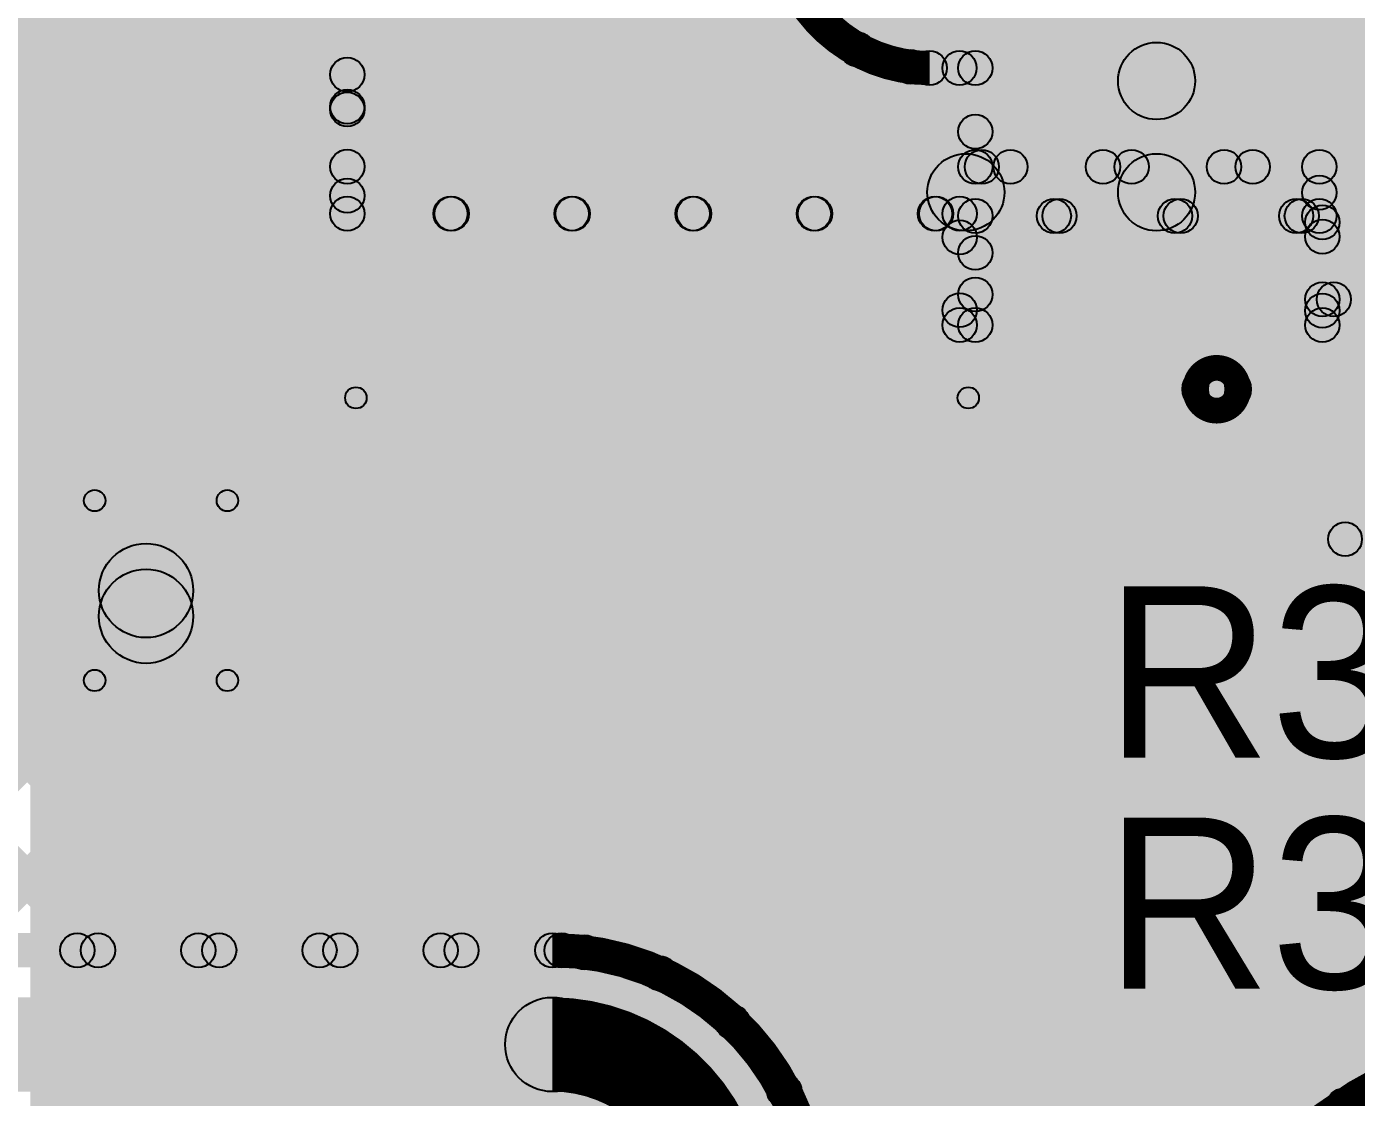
# Model space of a CAD drawing. Header units: millimetres. Extents: x -0.24 to 2.5, y 0 to 2.55.
# Drawn here: x 0.5011 to 0.8116, y 1.4996 to 1.7497 of the extents above; entities that cross this region are included whole.
import ezdxf

# ---------------------------------------------------------------- set-up
doc = ezdxf.new("R2010")
doc.units = ezdxf.units.MM
doc.header["$MEASUREMENT"] = 0
for name, color, linetype in [('BottomLayer', 5, 'Continuous'), ('BottomSolder', 6, 'Continuous'), ('TopLayer', 1, 'Continuous'), ('TopOverlay', 2, 'Continuous'), ('TopPaste', 8, 'Continuous'), ('TopSolder', 216, 'Continuous'), ('ViaHoleLayer', 16, 'Continuous')]:
    doc.layers.add(name, color=color, linetype=linetype)

# ---------------------------------------------------------------- blocks, each defined once
blk = doc.blocks.new('C__0603_13')
at = {"layer": 'TopLayer'}
for points in [[(-0.015, 0.0175), (-0.015, -0.0175), (-0.045, -0.0175), (-0.045, 0.0175)], [(0.045, 0.0175), (0.045, -0.0175), (0.015, -0.0175), (0.015, 0.0175)]]:
    blk.add_hatch(color=1, dxfattribs=at).paths.add_polyline_path(points)
at = {"layer": 'TopOverlay'}
h = blk.add_hatch(color=2, dxfattribs=at)
edge = h.paths.add_edge_path()
edge.add_arc((-0.049, 0.021), 0.0025, 0, 360)
h = blk.add_hatch(color=2, dxfattribs=at)
edge = h.paths.add_edge_path()
edge.add_arc((-0.049, 0.021), 0.0025, 0, 360)
for points in [[(-0.018, 0.0235), (-0.018, 0.0185), (-0.049, 0.0185), (-0.049, 0.0235)], [(0.049, 0.0235), (0.049, 0.0185), (0.018, 0.0185), (0.018, 0.0235)], [(-0.0515, 0.021), (-0.0465, 0.021), (-0.0465, -0.021), (-0.0515, -0.021)], [(0.0465, 0.021), (0.0515, 0.021), (0.0515, -0.021), (0.0465, -0.021)], [(-0.018, -0.0185), (-0.018, -0.0235), (-0.049, -0.0235), (-0.049, -0.0185)], [(0.049, -0.0185), (0.049, -0.0235), (0.018, -0.0235), (0.018, -0.0185)]]:
    blk.add_hatch(color=2, dxfattribs=at).paths.add_polyline_path(points)
h = blk.add_hatch(color=2, dxfattribs=at)
edge = h.paths.add_edge_path()
edge.add_arc((-0.018, 0.021), 0.0025, 0, 360)
h = blk.add_hatch(color=2, dxfattribs=at)
edge = h.paths.add_edge_path()
edge.add_arc((0.018, 0.021), 0.0025, 0, 360)
h = blk.add_hatch(color=2, dxfattribs=at)
edge = h.paths.add_edge_path()
edge.add_arc((0.049, 0.021), 0.0025, 0, 360)
h = blk.add_hatch(color=2, dxfattribs=at)
edge = h.paths.add_edge_path()
edge.add_arc((0.049, 0.021), 0.0025, 0, 360)
h = blk.add_hatch(color=2, dxfattribs=at)
edge = h.paths.add_edge_path()
edge.add_arc((-0.049, -0.021), 0.0025, 0, 360)
h = blk.add_hatch(color=2, dxfattribs=at)
edge = h.paths.add_edge_path()
edge.add_arc((-0.049, -0.021), 0.0025, 0, 360)
h = blk.add_hatch(color=2, dxfattribs=at)
edge = h.paths.add_edge_path()
edge.add_arc((-0.018, -0.021), 0.0025, 0, 360)
h = blk.add_hatch(color=2, dxfattribs=at)
edge = h.paths.add_edge_path()
edge.add_arc((0.018, -0.021), 0.0025, 0, 360)
h = blk.add_hatch(color=2, dxfattribs=at)
edge = h.paths.add_edge_path()
edge.add_arc((0.049, -0.021), 0.0025, 0, 360)
h = blk.add_hatch(color=2, dxfattribs=at)
edge = h.paths.add_edge_path()
edge.add_arc((0.049, -0.021), 0.0025, 0, 360)
at = {"layer": 'TopPaste'}
for points in [[(-0.015, 0.0175), (-0.015, -0.0175), (-0.045, -0.0175), (-0.045, 0.0175)], [(0.045, 0.0175), (0.045, -0.0175), (0.015, -0.0175), (0.015, 0.0175)]]:
    blk.add_hatch(color=8, dxfattribs=at).paths.add_polyline_path(points)
at = {"layer": 'TopSolder'}
for points in [[(-0.01264, 0.01986), (-0.01264, -0.01986), (-0.04736, -0.01986), (-0.04736, 0.01986)], [(0.04736, 0.01986), (0.04736, -0.01986), (0.01264, -0.01986), (0.01264, 0.01986)]]:
    blk.add_hatch(color=216, dxfattribs=at).paths.add_polyline_path(points)
at = {"layer": 'TopOverlay'}
for centre in [(-0.049, 0.021), (-0.049, 0.021), (-0.018, 0.021), (0.018, 0.021), (0.049, 0.021), (0.049, 0.021), (-0.049, -0.021), (-0.049, -0.021), (-0.018, -0.021), (0.018, -0.021), (0.049, -0.021), (0.049, -0.021)]:
    blk.add_circle(centre, 0.0025, dxfattribs=at)
blk = doc.blocks.new('8_TSSOP_38')
at = {"layer": 'TopLayer'}
for points in [[(-0.1437, 0.04724), (-0.08465, 0.04724), (-0.08465, 0.02953), (-0.1437, 0.02953)], [(0.08465, 0.04724), (0.1437, 0.04724), (0.1437, 0.02953), (0.08465, 0.02953)], [(-0.1437, 0.02165), (-0.08465, 0.02165), (-0.08465, 0.00394), (-0.1437, 0.00394)], [(0.08465, 0.02165), (0.1437, 0.02165), (0.1437, 0.00394), (0.08465, 0.00394)], [(-0.1437, -0.00394), (-0.08465, -0.00394), (-0.08465, -0.02165), (-0.1437, -0.02165)], [(0.08465, -0.00394), (0.1437, -0.00394), (0.1437, -0.02165), (0.08465, -0.02165)], [(-0.1437, -0.02953), (-0.08465, -0.02953), (-0.08465, -0.04724), (-0.1437, -0.04724)], [(0.08465, -0.02953), (0.1437, -0.02953), (0.1437, -0.04724), (0.08465, -0.04724)]]:
    blk.add_hatch(color=1, dxfattribs=at).paths.add_polyline_path(points)
at = {"layer": 'TopOverlay'}
h = blk.add_hatch(color=2, dxfattribs=at)
edge = h.paths.add_edge_path()
edge.add_arc((-0.133, 0.059), 0.005, 0, 360)
h = blk.add_hatch(color=2, dxfattribs=at)
edge = h.paths.add_edge_path()
edge.add_arc((-0.127, 0.059), 0.005, 0, 360)
h = blk.add_hatch(color=2, dxfattribs=at)
edge = h.paths.add_edge_path()
edge.add_arc((-0.072, 0.061), 0.0025, 0, 360)
for points in [[(0.071, 0.0635), (0.071, 0.0585), (-0.072, 0.0585), (-0.072, 0.0635)], [(0.071, -0.0585), (0.071, -0.0635), (-0.072, -0.0635), (-0.072, -0.0585)]]:
    blk.add_hatch(color=2, dxfattribs=at).paths.add_polyline_path(points)
h = blk.add_hatch(color=2, dxfattribs=at)
edge = h.paths.add_edge_path()
edge.add_arc((0.071, 0.061), 0.0025, 0, 360)
h = blk.add_hatch(color=2, dxfattribs=at)
edge = h.paths.add_edge_path()
edge.add_arc((-0.072, -0.061), 0.0025, 0, 360)
h = blk.add_hatch(color=2, dxfattribs=at)
edge = h.paths.add_edge_path()
edge.add_arc((0.071, -0.061), 0.0025, 0, 360)
at = {"layer": 'TopPaste'}
for points in [[(-0.1437, 0.04724), (-0.08465, 0.04724), (-0.08465, 0.02953), (-0.1437, 0.02953)], [(0.08465, 0.04724), (0.1437, 0.04724), (0.1437, 0.02953), (0.08465, 0.02953)], [(-0.1437, 0.02165), (-0.08465, 0.02165), (-0.08465, 0.00394), (-0.1437, 0.00394)], [(0.08465, 0.02165), (0.1437, 0.02165), (0.1437, 0.00394), (0.08465, 0.00394)], [(-0.1437, -0.00394), (-0.08465, -0.00394), (-0.08465, -0.02165), (-0.1437, -0.02165)], [(0.08465, -0.00394), (0.1437, -0.00394), (0.1437, -0.02165), (0.08465, -0.02165)], [(-0.1437, -0.02953), (-0.08465, -0.02953), (-0.08465, -0.04724), (-0.1437, -0.04724)], [(0.08465, -0.02953), (0.1437, -0.02953), (0.1437, -0.04724), (0.08465, -0.04724)]]:
    blk.add_hatch(color=8, dxfattribs=at).paths.add_polyline_path(points)
at = {"layer": 'TopSolder'}
for points in [[(-0.1477, 0.05124), (-0.08065, 0.05124), (-0.08065, 0.02553), (-0.1477, 0.02553)], [(0.08065, 0.05124), (0.1477, 0.05124), (0.1477, 0.02553), (0.08065, 0.02553)], [(-0.1477, 0.02565), (-0.08065, 0.02565), (-0.08065, -0.00006), (-0.1477, -0.00006)], [(0.08065, 0.02565), (0.1477, 0.02565), (0.1477, -0.00006), (0.08065, -0.00006)], [(-0.1477, 0.00006), (-0.08065, 0.00006), (-0.08065, -0.02565), (-0.1477, -0.02565)], [(0.08065, 0.00006), (0.1477, 0.00006), (0.1477, -0.02565), (0.08065, -0.02565)], [(-0.1477, -0.02553), (-0.08065, -0.02553), (-0.08065, -0.05124), (-0.1477, -0.05124)], [(0.08065, -0.02553), (0.1477, -0.02553), (0.1477, -0.05124), (0.08065, -0.05124)]]:
    blk.add_hatch(color=216, dxfattribs=at).paths.add_polyline_path(points)
at = {"layer": 'TopOverlay', "const_width": 0.01}
blk.add_lwpolyline([(-0.127, 0.059, 1), (-0.133, 0.059, 1)], format="xyb", close=True, dxfattribs=at)
at = {"layer": 'TopOverlay'}
for centre, radius in [((-0.133, 0.059), 0.005), ((-0.127, 0.059), 0.005), ((-0.072, 0.061), 0.0025), ((0.071, 0.061), 0.0025), ((-0.072, -0.061), 0.0025), ((0.071, -0.061), 0.0025)]:
    blk.add_circle(centre, radius, dxfattribs=at)
blk = doc.blocks.new('RES_0805_45')
at = {"layer": 'TopLayer'}
for points in [[(-0.06, 0.025), (-0.02, 0.025), (-0.02, -0.025), (-0.06, -0.025)], [(0.02, 0.025), (0.06, 0.025), (0.06, -0.025), (0.02, -0.025)]]:
    blk.add_hatch(color=1, dxfattribs=at).paths.add_polyline_path(points)
at = {"layer": 'TopOverlay'}
h = blk.add_hatch(color=2, dxfattribs=at)
edge = h.paths.add_edge_path()
edge.add_arc((-0.065, 0.03), 0.003937, 0, 360)
h = blk.add_hatch(color=2, dxfattribs=at)
edge = h.paths.add_edge_path()
edge.add_arc((-0.065, 0.03), 0.003937, 0, 360)
for points in [[(0.065, 0.033937), (0.065, 0.026063), (-0.065, 0.026063), (-0.065, 0.033937)], [(-0.061063, -0.03), (-0.068937, -0.03), (-0.068937, 0.03), (-0.061063, 0.03)], [(0.068937, -0.03), (0.061063, -0.03), (0.061063, 0.03), (0.068937, 0.03)], [(0.065, -0.026063), (0.065, -0.033937), (-0.065, -0.033937), (-0.065, -0.026063)]]:
    blk.add_hatch(color=2, dxfattribs=at).paths.add_polyline_path(points)
h = blk.add_hatch(color=2, dxfattribs=at)
edge = h.paths.add_edge_path()
edge.add_arc((0.065, 0.03), 0.003937, 0, 360)
h = blk.add_hatch(color=2, dxfattribs=at)
edge = h.paths.add_edge_path()
edge.add_arc((0.065, 0.03), 0.003937, 0, 360)
h = blk.add_hatch(color=2, dxfattribs=at)
edge = h.paths.add_edge_path()
edge.add_arc((-0.065, -0.03), 0.003937, 0, 360)
h = blk.add_hatch(color=2, dxfattribs=at)
edge = h.paths.add_edge_path()
edge.add_arc((-0.065, -0.03), 0.003937, 0, 360)
h = blk.add_hatch(color=2, dxfattribs=at)
edge = h.paths.add_edge_path()
edge.add_arc((0.065, -0.03), 0.003937, 0, 360)
h = blk.add_hatch(color=2, dxfattribs=at)
edge = h.paths.add_edge_path()
edge.add_arc((0.065, -0.03), 0.003937, 0, 360)
at = {"layer": 'TopPaste'}
for points in [[(-0.06, 0.025), (-0.02, 0.025), (-0.02, -0.025), (-0.06, -0.025)], [(0.02, 0.025), (0.06, 0.025), (0.06, -0.025), (0.02, -0.025)]]:
    blk.add_hatch(color=8, dxfattribs=at).paths.add_polyline_path(points)
at = {"layer": 'TopSolder'}
for points in [[(-0.064, 0.029), (-0.016, 0.029), (-0.016, -0.029), (-0.064, -0.029)], [(0.016, 0.029), (0.064, 0.029), (0.064, -0.029), (0.016, -0.029)]]:
    blk.add_hatch(color=216, dxfattribs=at).paths.add_polyline_path(points)
at = {"layer": 'TopOverlay'}
for centre in [(-0.065, 0.03), (-0.065, 0.03), (0.065, 0.03), (0.065, 0.03), (-0.065, -0.03), (-0.065, -0.03), (0.065, -0.03), (0.065, -0.03)]:
    blk.add_circle(centre, 0.003937, dxfattribs=at)

msp = doc.modelspace()

# ---------------------------------------------------------------- hatches: boundary and pattern name
at = {"layer": 'BottomLayer'}
for points in [[(0.04617, 2.28282), (0.05183, 2.28848), (0.82977, 1.51053), (0.82412, 1.50487)], [(0.04617, 2.25454), (0.05183, 2.26019), (0.81147, 1.50055), (0.80582, 1.49489)], [(-0.16274, 2.23717), (-0.15708, 2.24283), (0.54892, 1.53683), (0.54326, 1.53117)], [(-0.13445, 2.23717), (-0.1288, 2.24283), (0.5772, 1.53683), (0.57155, 1.53117)], [(-0.10617, 2.23717), (-0.10051, 2.24283), (0.60549, 1.53683), (0.59983, 1.53117)], [(-0.07789, 2.23717), (-0.07223, 2.24283), (0.63424, 1.53636), (0.62858, 1.5307)], [(-0.0496, 2.23717), (-0.04394, 2.24283), (0.76269, 1.43619), (0.75703, 1.43054)], [(-0.02132, 2.23717), (-0.01566, 2.24283), (0.77109, 1.45608), (0.76544, 1.45042)], [(0.00697, 2.23717), (0.01262, 2.24283), (0.78218, 1.47328), (0.77652, 1.46762)], [(0.03525, 2.23717), (0.04091, 2.24283), (0.79566, 1.48808), (0.79, 1.48243)], [(-0.17283, 2.21898), (-0.16717, 2.22463), (0.52063, 1.53683), (0.51498, 1.53117)], [(0.60063, 1.53117), (0.59497, 1.53683), (1.12997, 2.07183), (1.13563, 2.06617)], [(0.62888, 1.53113), (0.62322, 1.53679), (1.15422, 2.06779), (1.15988, 2.06213)], [(0.31779, 1.53117), (0.31213, 1.53683), (0.83879, 2.06349), (0.84445, 2.05783)], [(0.6518, 1.52577), (0.64615, 1.53143), (1.16912, 2.05441), (1.17478, 2.04875)], [(0.40617, 2.03596), (0.41183, 2.04161), (0.93261, 1.52083), (0.92696, 1.51517)], [(0.66873, 1.51442), (0.66307, 1.52008), (1.17517, 2.03217), (1.18083, 2.02652)], [(0.34607, 1.53117), (0.34041, 1.53683), (0.83117, 2.02759), (0.83683, 2.02193)], [(0.3471, 2.01017), (0.35276, 2.01583), (0.85098, 1.51761), (0.84533, 1.51195)], [(0.37539, 2.01017), (0.38105, 2.01583), (0.87608, 1.5208), (0.87042, 1.51514)], [(0.40367, 2.01017), (0.40933, 2.01583), (0.90433, 1.52083), (0.89867, 1.51517)], [(0.6809, 1.4983), (0.67524, 1.50396), (1.17517, 2.00389), (1.18083, 1.99823)], [(0.37436, 1.53117), (0.3687, 1.53683), (0.83117, 1.9993), (0.83683, 1.99364)], [(0.45921, 1.53117), (0.45355, 1.53683), (0.91617, 1.99945), (0.92183, 1.99379)], [(0.40264, 1.53117), (0.39698, 1.53683), (0.85298, 1.99283), (0.85864, 1.98717)], [(0.43092, 1.53117), (0.42527, 1.53683), (0.88127, 1.99283), (0.88692, 1.98717)], [(0.53992, 1.98706), (0.54558, 1.99272), (1.01747, 1.52083), (1.01181, 1.51517)], [(0.5682, 1.98706), (0.57386, 1.99272), (1.04575, 1.52083), (1.04009, 1.51517)], [(0.48749, 1.53117), (0.48184, 1.53683), (0.92277, 1.97777), (0.92843, 1.97211)], [(0.68747, 1.47659), (0.68182, 1.48225), (1.17517, 1.97561), (1.18083, 1.96995)], [(0.53416, 1.96454), (0.53982, 1.97019), (0.98918, 1.52083), (0.98353, 1.51517)], [(0.51578, 1.53117), (0.51012, 1.53683), (0.93764, 1.96435), (0.9433, 1.95869)], [(0.261, 1.578), (1.173, 1.578), (1.173, 1.961), (0.261, 1.961)], [(0.2895, 1.53117), (0.28385, 1.53683), (0.70785, 1.96083), (0.7135, 1.95517)], [(0.51604, 1.95438), (0.52169, 1.96003), (0.9609, 1.52083), (0.95524, 1.51517)], [(0.54406, 1.53117), (0.5384, 1.53683), (0.9614, 1.95983), (0.96706, 1.95417)], [(0.57235, 1.53117), (0.56669, 1.53683), (0.99119, 1.96133), (0.99685, 1.95567)], [(0.68783, 1.44866), (0.68217, 1.45432), (1.17517, 1.94732), (1.18083, 1.94166)], [(0.68783, 1.42038), (0.68217, 1.42604), (1.17517, 1.91904), (1.18083, 1.91338)], [(0.68783, 1.3921), (0.68217, 1.39775), (1.17517, 1.89075), (1.18083, 1.8851)], [(0.21303, 1.53), (0.21303, 1.538), (0.62386, 1.538), (0.62386, 1.53)], [(0.207, 1.501), (0.207, 1.523), (0.62386, 1.523), (0.62386, 1.501)]]:
    msp.add_hatch(color=5, dxfattribs=at).paths.add_polyline_path(points)
h = msp.add_hatch(color=5, dxfattribs=at)
edge = h.paths.add_edge_path()
edge.add_arc((0.72044, 1.711), 0.01181, 0, 360)
h = msp.add_hatch(color=5, dxfattribs=at)
edge = h.paths.add_edge_path()
edge.add_arc((0.51295, 1.534), 0.004, 0, 360)
h = msp.add_hatch(color=5, dxfattribs=at)
edge = h.paths.add_edge_path()
edge.add_arc((0.51781, 1.534), 0.004, 0, 360)
h = msp.add_hatch(color=5, dxfattribs=at)
edge = h.paths.add_edge_path()
edge.add_arc((0.54123, 1.534), 0.004, 0, 360)
h = msp.add_hatch(color=5, dxfattribs=at)
edge = h.paths.add_edge_path()
edge.add_arc((0.54609, 1.534), 0.004, 0, 360)
h = msp.add_hatch(color=5, dxfattribs=at)
edge = h.paths.add_edge_path()
edge.add_arc((0.56952, 1.534), 0.004, 0, 360)
h = msp.add_hatch(color=5, dxfattribs=at)
edge = h.paths.add_edge_path()
edge.add_arc((0.57437, 1.534), 0.004, 0, 360)
h = msp.add_hatch(color=5, dxfattribs=at)
edge = h.paths.add_edge_path()
edge.add_arc((0.5978, 1.534), 0.004, 0, 360)
h = msp.add_hatch(color=5, dxfattribs=at)
edge = h.paths.add_edge_path()
edge.add_arc((0.60266, 1.534), 0.004, 0, 360)
h = msp.add_hatch(color=5, dxfattribs=at)
edge = h.paths.add_edge_path()
edge.add_arc((0.62386, 1.534), 0.004, 0, 360)
h = msp.add_hatch(color=5, dxfattribs=at)
edge = h.paths.add_edge_path()
edge.add_arc((0.62386, 1.534), 0.004, 0, 360)
h = msp.add_hatch(color=5, dxfattribs=at)
edge = h.paths.add_edge_path()
edge.add_arc((0.62605, 1.53396), 0.004, 0, 360)
h = msp.add_hatch(color=5, dxfattribs=at)
edge = h.paths.add_edge_path()
edge.add_arc((0.63141, 1.53353), 0.004, 0, 360)
h = msp.add_hatch(color=5, dxfattribs=at)
edge = h.paths.add_edge_path()
edge.add_arc((0.64897, 1.5286), 0.004, 0, 360)
h = msp.add_hatch(color=5, dxfattribs=at)
edge = h.paths.add_edge_path()
edge.add_arc((0.62386, 1.512), 0.011, 0, 360)
h = msp.add_hatch(color=5, dxfattribs=at)
edge = h.paths.add_edge_path()
edge.add_arc((0.62386, 1.512), 0.011, 0, 360)
h = msp.add_hatch(color=5, dxfattribs=at)
edge = h.paths.add_edge_path()
edge.add_arc((0.6659, 1.51725), 0.004, 0, 360)
h = msp.add_hatch(color=5, dxfattribs=at)
edge = h.paths.add_edge_path()
edge.add_arc((0.67807, 1.50113), 0.004, 0, 360)
h = msp.add_hatch(color=5, dxfattribs=at)
edge = h.paths.add_edge_path()
edge.add_arc((0.80864, 1.49772), 0.004, 0, 360)
at = {"layer": 'BottomSolder'}
h = msp.add_hatch(color=6, dxfattribs=at)
edge = h.paths.add_edge_path()
edge.add_arc((0.72044, 1.711), 0.01581, 0, 360)
at = {"layer": 'TopLayer'}
for points in [[(0.42763, 1.90136), (0.43329, 1.90702), (0.63148, 1.70883), (0.62582, 1.70317)], [(0.45592, 1.90136), (0.46157, 1.90702), (0.65976, 1.70883), (0.6541, 1.70317)], [(0.4842, 1.90136), (0.48986, 1.90702), (0.68805, 1.70883), (0.68239, 1.70317)], [(0.51069, 1.90316), (0.51634, 1.90882), (0.71633, 1.70883), (0.71067, 1.70317)], [(0.57883, 1.73564), (0.57317, 1.7413), (0.68889, 1.85702), (0.69454, 1.85136)], [(0.57883, 1.70736), (0.57317, 1.71302), (0.67683, 1.81667), (0.68248, 1.81101)], [(0.60292, 1.70317), (0.59727, 1.70883), (0.67417, 1.78573), (0.67983, 1.78008)], [(0.63121, 1.70317), (0.62555, 1.70883), (0.67822, 1.76149), (0.68387, 1.75584)], [(0.58, 1.731), (0.572, 1.731), (0.572, 1.757), (0.58, 1.757)], [(0.477, 1.728), (0.565, 1.728), (0.565, 1.746), (0.477, 1.746)], [(0.65949, 1.70317), (0.65384, 1.70883), (0.69222, 1.74721), (0.69787, 1.74155)], [(0.76497, 1.728), (0.76497, 1.746), (0.839, 1.746), (0.839, 1.728)], [(0.68778, 1.70317), (0.68212, 1.70883), (0.71612, 1.74283), (0.72178, 1.73717)], [(0.70467, 1.73746), (0.71032, 1.74312), (0.72547, 1.72797), (0.71982, 1.72231)], [(0.712, 1.736), (0.712, 1.744), (0.72265, 1.744), (0.72265, 1.736)], [(0.72665, 1.71694), (0.71865, 1.71694), (0.71865, 1.74), (0.72665, 1.74)], [(0.57317, 1.72754), (0.57883, 1.73319), (0.60319, 1.70883), (0.59754, 1.70317)], [(0.58, 1.717), (0.572, 1.717), (0.572, 1.731), (0.58, 1.731)], [(0.58, 1.717), (0.572, 1.717), (0.572, 1.731), (0.58, 1.731)], [(0.72265, 1.71294), (0.72265, 1.72094), (0.803, 1.72094), (0.803, 1.71294)], [(0.481, 1.702), (0.565, 1.702), (0.565, 1.72), (0.481, 1.72)], [(0.71606, 1.70317), (0.7104, 1.70883), (0.72134, 1.71977), (0.727, 1.71411)], [(0.72044, 1.702), (0.72044, 1.72), (0.76497, 1.72), (0.76497, 1.702)], [(0.72802, 1.71411), (0.73368, 1.71977), (0.74514, 1.7083), (0.73949, 1.70264)], [(0.74382, 1.70264), (0.73816, 1.7083), (0.74963, 1.71977), (0.75528, 1.71411)], [(0.75631, 1.71411), (0.76196, 1.71977), (0.77343, 1.7083), (0.76777, 1.70264)], [(0.7721, 1.70264), (0.76645, 1.7083), (0.77791, 1.71977), (0.78357, 1.71411)], [(0.78459, 1.71411), (0.79025, 1.71977), (0.80171, 1.7083), (0.79605, 1.70264)], [(0.58, 1.706), (0.572, 1.706), (0.572, 1.717), (0.58, 1.717)], [(0.807, 1.70547), (0.799, 1.70547), (0.799, 1.71694), (0.807, 1.71694)], [(0.80039, 1.70264), (0.79473, 1.7083), (0.80017, 1.71374), (0.80583, 1.70809)], [(0.576, 1.702), (0.576, 1.71), (0.719, 1.71), (0.719, 1.702)], [(0.71067, 1.70317), (0.71633, 1.70883), (0.72183, 1.70333), (0.71617, 1.69767)], [(0.72265, 1.70147), (0.72265, 1.70947), (0.803, 1.70947), (0.803, 1.70147)], [(0.79605, 1.70264), (0.80171, 1.7083), (0.80653, 1.70348), (0.80087, 1.69783)], [(0.8037, 1.7), (0.8037, 1.708), (0.839, 1.708), (0.839, 1.7)], [(0.723, 1.68), (0.715, 1.68), (0.715, 1.706), (0.723, 1.706)], [(0.72665, 1.68), (0.71865, 1.68), (0.71865, 1.70547), (0.72665, 1.70547)], [(0.8092, 1.68317), (0.80354, 1.68883), (0.82154, 1.70683), (0.8272, 1.70117)], [(0.71617, 1.69767), (0.72183, 1.70333), (0.72547, 1.69968), (0.71982, 1.69403)], [(0.8077, 1.686), (0.7997, 1.686), (0.7997, 1.704), (0.8077, 1.704)], [(0.80087, 1.69783), (0.80653, 1.70348), (0.82118, 1.68883), (0.81553, 1.68317)], [(0.502, 1.406), (0.708, 1.406), (0.708, 1.695), (0.502, 1.695)], [(0.72183, 1.68065), (0.71617, 1.68631), (0.71982, 1.68996), (0.72547, 1.6843)], [(0.8037, 1.682), (0.8037, 1.69), (0.875, 1.69), (0.875, 1.682)], [(0.80653, 1.6805), (0.80087, 1.68616), (0.80354, 1.68883), (0.8092, 1.68317)], [(0.719, 1.676), (0.719, 1.684), (0.72265, 1.684), (0.72265, 1.676)], [(0.8077, 1.68), (0.7997, 1.68), (0.7997, 1.686), (0.8077, 1.686)], [(0.694, 1.099), (0.874, 1.099), (0.874, 1.669), (0.694, 1.669)], [(0.54, 1.612), (0.518, 1.612), (0.518, 1.618), (0.54, 1.618)]]:
    msp.add_hatch(color=1, dxfattribs=at).paths.add_polyline_path(points)
h = msp.add_hatch(color=1, dxfattribs=at)
edge = h.paths.add_edge_path()
edge.add_arc((0.69505, 1.74438), 0.004, 0, 360)
h = msp.add_hatch(color=1, dxfattribs=at)
edge = h.paths.add_edge_path()
edge.add_arc((0.76497, 1.737), 0.009, 0, 360)
h = msp.add_hatch(color=1, dxfattribs=at)
edge = h.paths.add_edge_path()
edge.add_arc((0.576, 1.73847), 0.004, 0, 360)
h = msp.add_hatch(color=1, dxfattribs=at)
edge = h.paths.add_edge_path()
edge.add_arc((0.70749, 1.74029), 0.004, 0, 360)
h = msp.add_hatch(color=1, dxfattribs=at)
edge = h.paths.add_edge_path()
edge.add_arc((0.712, 1.74), 0.004, 0, 360)
h = msp.add_hatch(color=1, dxfattribs=at)
edge = h.paths.add_edge_path()
edge.add_arc((0.712, 1.74), 0.004, 0, 360)
h = msp.add_hatch(color=1, dxfattribs=at)
edge = h.paths.add_edge_path()
edge.add_arc((0.71895, 1.74), 0.004, 0, 360)
h = msp.add_hatch(color=1, dxfattribs=at)
edge = h.paths.add_edge_path()
edge.add_arc((0.72265, 1.74), 0.004, 0, 360)
h = msp.add_hatch(color=1, dxfattribs=at)
edge = h.paths.add_edge_path()
edge.add_arc((0.72265, 1.74), 0.004, 0, 360)
h = msp.add_hatch(color=1, dxfattribs=at)
edge = h.paths.add_edge_path()
edge.add_arc((0.576, 1.731), 0.004, 0, 360)
h = msp.add_hatch(color=1, dxfattribs=at)
edge = h.paths.add_edge_path()
edge.add_arc((0.576, 1.731), 0.004, 0, 360)
h = msp.add_hatch(color=1, dxfattribs=at)
edge = h.paths.add_edge_path()
edge.add_arc((0.576, 1.731), 0.004, 0, 360)
h = msp.add_hatch(color=1, dxfattribs=at)
edge = h.paths.add_edge_path()
edge.add_arc((0.576, 1.73036), 0.004, 0, 360)
h = msp.add_hatch(color=1, dxfattribs=at)
edge = h.paths.add_edge_path()
edge.add_arc((0.72265, 1.72514), 0.004, 0, 360)
h = msp.add_hatch(color=1, dxfattribs=at)
edge = h.paths.add_edge_path()
edge.add_arc((0.576, 1.717), 0.004, 0, 360)
h = msp.add_hatch(color=1, dxfattribs=at)
edge = h.paths.add_edge_path()
edge.add_arc((0.576, 1.717), 0.004, 0, 360)
h = msp.add_hatch(color=1, dxfattribs=at)
edge = h.paths.add_edge_path()
edge.add_arc((0.576, 1.717), 0.004, 0, 360)
h = msp.add_hatch(color=1, dxfattribs=at)
edge = h.paths.add_edge_path()
edge.add_arc((0.72044, 1.711), 0.01181, 0, 360)
h = msp.add_hatch(color=1, dxfattribs=at)
edge = h.paths.add_edge_path()
edge.add_arc((0.72265, 1.71694), 0.004, 0, 360)
h = msp.add_hatch(color=1, dxfattribs=at)
edge = h.paths.add_edge_path()
edge.add_arc((0.72265, 1.71694), 0.004, 0, 360)
h = msp.add_hatch(color=1, dxfattribs=at)
edge = h.paths.add_edge_path()
edge.add_arc((0.72417, 1.71694), 0.004, 0, 360)
h = msp.add_hatch(color=1, dxfattribs=at)
edge = h.paths.add_edge_path()
edge.add_arc((0.73085, 1.71694), 0.004, 0, 360)
h = msp.add_hatch(color=1, dxfattribs=at)
edge = h.paths.add_edge_path()
edge.add_arc((0.75245, 1.71694), 0.004, 0, 360)
h = msp.add_hatch(color=1, dxfattribs=at)
edge = h.paths.add_edge_path()
edge.add_arc((0.75913, 1.71694), 0.004, 0, 360)
h = msp.add_hatch(color=1, dxfattribs=at)
edge = h.paths.add_edge_path()
edge.add_arc((0.78074, 1.71694), 0.004, 0, 360)
h = msp.add_hatch(color=1, dxfattribs=at)
edge = h.paths.add_edge_path()
edge.add_arc((0.78742, 1.71694), 0.004, 0, 360)
h = msp.add_hatch(color=1, dxfattribs=at)
edge = h.paths.add_edge_path()
edge.add_arc((0.803, 1.71694), 0.004, 0, 360)
h = msp.add_hatch(color=1, dxfattribs=at)
edge = h.paths.add_edge_path()
edge.add_arc((0.803, 1.71694), 0.004, 0, 360)
h = msp.add_hatch(color=1, dxfattribs=at)
edge = h.paths.add_edge_path()
edge.add_arc((0.72044, 1.711), 0.009, 0, 360)
h = msp.add_hatch(color=1, dxfattribs=at)
edge = h.paths.add_edge_path()
edge.add_arc((0.76497, 1.711), 0.009, 0, 360)
h = msp.add_hatch(color=1, dxfattribs=at)
edge = h.paths.add_edge_path()
edge.add_arc((0.576, 1.71019), 0.004, 0, 360)
h = msp.add_hatch(color=1, dxfattribs=at)
edge = h.paths.add_edge_path()
edge.add_arc((0.803, 1.71091), 0.004, 0, 360)
h = msp.add_hatch(color=1, dxfattribs=at)
edge = h.paths.add_edge_path()
edge.add_arc((0.576, 1.706), 0.004, 0, 360)
h = msp.add_hatch(color=1, dxfattribs=at)
edge = h.paths.add_edge_path()
edge.add_arc((0.576, 1.706), 0.004, 0, 360)
h = msp.add_hatch(color=1, dxfattribs=at)
edge = h.paths.add_edge_path()
edge.add_arc((0.6001, 1.706), 0.004, 0, 360)
h = msp.add_hatch(color=1, dxfattribs=at)
edge = h.paths.add_edge_path()
edge.add_arc((0.60036, 1.706), 0.004, 0, 360)
h = msp.add_hatch(color=1, dxfattribs=at)
edge = h.paths.add_edge_path()
edge.add_arc((0.62838, 1.706), 0.004, 0, 360)
h = msp.add_hatch(color=1, dxfattribs=at)
edge = h.paths.add_edge_path()
edge.add_arc((0.62865, 1.706), 0.004, 0, 360)
h = msp.add_hatch(color=1, dxfattribs=at)
edge = h.paths.add_edge_path()
edge.add_arc((0.65666, 1.706), 0.004, 0, 360)
h = msp.add_hatch(color=1, dxfattribs=at)
edge = h.paths.add_edge_path()
edge.add_arc((0.65693, 1.706), 0.004, 0, 360)
h = msp.add_hatch(color=1, dxfattribs=at)
edge = h.paths.add_edge_path()
edge.add_arc((0.68495, 1.706), 0.004, 0, 360)
h = msp.add_hatch(color=1, dxfattribs=at)
edge = h.paths.add_edge_path()
edge.add_arc((0.68522, 1.706), 0.004, 0, 360)
h = msp.add_hatch(color=1, dxfattribs=at)
edge = h.paths.add_edge_path()
edge.add_arc((0.71323, 1.706), 0.004, 0, 360)
h = msp.add_hatch(color=1, dxfattribs=at)
edge = h.paths.add_edge_path()
edge.add_arc((0.7135, 1.706), 0.004, 0, 360)
h = msp.add_hatch(color=1, dxfattribs=at)
edge = h.paths.add_edge_path()
edge.add_arc((0.7135, 1.706), 0.004, 0, 360)
h = msp.add_hatch(color=1, dxfattribs=at)
edge = h.paths.add_edge_path()
edge.add_arc((0.719, 1.706), 0.004, 0, 360)
h = msp.add_hatch(color=1, dxfattribs=at)
edge = h.paths.add_edge_path()
edge.add_arc((0.719, 1.706), 0.004, 0, 360)
h = msp.add_hatch(color=1, dxfattribs=at)
edge = h.paths.add_edge_path()
edge.add_arc((0.72265, 1.70547), 0.004, 0, 360)
h = msp.add_hatch(color=1, dxfattribs=at)
edge = h.paths.add_edge_path()
edge.add_arc((0.72265, 1.70547), 0.004, 0, 360)
h = msp.add_hatch(color=1, dxfattribs=at)
edge = h.paths.add_edge_path()
edge.add_arc((0.74099, 1.70547), 0.004, 0, 360)
h = msp.add_hatch(color=1, dxfattribs=at)
edge = h.paths.add_edge_path()
edge.add_arc((0.74231, 1.70547), 0.004, 0, 360)
h = msp.add_hatch(color=1, dxfattribs=at)
edge = h.paths.add_edge_path()
edge.add_arc((0.76927, 1.70547), 0.004, 0, 360)
h = msp.add_hatch(color=1, dxfattribs=at)
edge = h.paths.add_edge_path()
edge.add_arc((0.7706, 1.70547), 0.004, 0, 360)
h = msp.add_hatch(color=1, dxfattribs=at)
edge = h.paths.add_edge_path()
edge.add_arc((0.79756, 1.70547), 0.004, 0, 360)
h = msp.add_hatch(color=1, dxfattribs=at)
edge = h.paths.add_edge_path()
edge.add_arc((0.79888, 1.70547), 0.004, 0, 360)
h = msp.add_hatch(color=1, dxfattribs=at)
edge = h.paths.add_edge_path()
edge.add_arc((0.79888, 1.70547), 0.004, 0, 360)
h = msp.add_hatch(color=1, dxfattribs=at)
edge = h.paths.add_edge_path()
edge.add_arc((0.803, 1.70547), 0.004, 0, 360)
h = msp.add_hatch(color=1, dxfattribs=at)
edge = h.paths.add_edge_path()
edge.add_arc((0.803, 1.70547), 0.004, 0, 360)
h = msp.add_hatch(color=1, dxfattribs=at)
edge = h.paths.add_edge_path()
edge.add_arc((0.8037, 1.704), 0.004, 0, 360)
h = msp.add_hatch(color=1, dxfattribs=at)
edge = h.paths.add_edge_path()
edge.add_arc((0.8037, 1.704), 0.004, 0, 360)
h = msp.add_hatch(color=1, dxfattribs=at)
edge = h.paths.add_edge_path()
edge.add_arc((0.719, 1.7005), 0.004, 0, 360)
h = msp.add_hatch(color=1, dxfattribs=at)
edge = h.paths.add_edge_path()
edge.add_arc((0.719, 1.7005), 0.004, 0, 360)
h = msp.add_hatch(color=1, dxfattribs=at)
edge = h.paths.add_edge_path()
edge.add_arc((0.8037, 1.70065), 0.004, 0, 360)
h = msp.add_hatch(color=1, dxfattribs=at)
edge = h.paths.add_edge_path()
edge.add_arc((0.8037, 1.70065), 0.004, 0, 360)
h = msp.add_hatch(color=1, dxfattribs=at)
edge = h.paths.add_edge_path()
edge.add_arc((0.72265, 1.69686), 0.004, 0, 360)
h = msp.add_hatch(color=1, dxfattribs=at)
edge = h.paths.add_edge_path()
edge.add_arc((0.72265, 1.68713), 0.004, 0, 360)
h = msp.add_hatch(color=1, dxfattribs=at)
edge = h.paths.add_edge_path()
edge.add_arc((0.8037, 1.686), 0.004, 0, 360)
h = msp.add_hatch(color=1, dxfattribs=at)
edge = h.paths.add_edge_path()
edge.add_arc((0.8037, 1.686), 0.004, 0, 360)
h = msp.add_hatch(color=1, dxfattribs=at)
edge = h.paths.add_edge_path()
edge.add_arc((0.8037, 1.686), 0.004, 0, 360)
h = msp.add_hatch(color=1, dxfattribs=at)
edge = h.paths.add_edge_path()
edge.add_arc((0.80637, 1.686), 0.004, 0, 360)
h = msp.add_hatch(color=1, dxfattribs=at)
edge = h.paths.add_edge_path()
edge.add_arc((0.80637, 1.686), 0.004, 0, 360)
h = msp.add_hatch(color=1, dxfattribs=at)
edge = h.paths.add_edge_path()
edge.add_arc((0.719, 1.68348), 0.004, 0, 360)
h = msp.add_hatch(color=1, dxfattribs=at)
edge = h.paths.add_edge_path()
edge.add_arc((0.8037, 1.68333), 0.004, 0, 360)
h = msp.add_hatch(color=1, dxfattribs=at)
edge = h.paths.add_edge_path()
edge.add_arc((0.719, 1.68), 0.004, 0, 360)
h = msp.add_hatch(color=1, dxfattribs=at)
edge = h.paths.add_edge_path()
edge.add_arc((0.719, 1.68), 0.004, 0, 360)
h = msp.add_hatch(color=1, dxfattribs=at)
edge = h.paths.add_edge_path()
edge.add_arc((0.72265, 1.68), 0.004, 0, 360)
h = msp.add_hatch(color=1, dxfattribs=at)
edge = h.paths.add_edge_path()
edge.add_arc((0.72265, 1.68), 0.004, 0, 360)
h = msp.add_hatch(color=1, dxfattribs=at)
edge = h.paths.add_edge_path()
edge.add_arc((0.8037, 1.68), 0.004, 0, 360)
h = msp.add_hatch(color=1, dxfattribs=at)
edge = h.paths.add_edge_path()
edge.add_arc((0.529, 1.618), 0.011, 0, 360)
h = msp.add_hatch(color=1, dxfattribs=at)
edge = h.paths.add_edge_path()
edge.add_arc((0.529, 1.612), 0.011, 0, 360)
at = {"layer": 'TopSolder'}
h = msp.add_hatch(color=216, dxfattribs=at)
edge = h.paths.add_edge_path()
edge.add_arc((0.72044, 1.711), 0.01581, 0, 360)
at = {"layer": 'ViaHoleLayer'}
h = msp.add_hatch(color=16, dxfattribs=at)
edge = h.paths.add_edge_path()
edge.add_arc((0.72044, 1.711), 0.00787, 0, 360)

# ---------------------------------------------------------------- linework, layer by layer
at = {"layer": 'BottomLayer'}
for points, const_width in [([(0.62386, 1.534, -0.414214), (0.685, 1.47286)], 0.008), ([(0.62386, 1.512, -0.414214), (0.663, 1.47286)], 0.022), ([(0.754, 1.396, -0.414214), (0.876, 1.518)], 0.008), ([(0.776, 1.396, -0.414214), (0.876, 1.496)], 0.022)]:
    msp.add_lwpolyline(points, format="xyb", dxfattribs=dict(at, const_width=const_width))
for centre, radius in [((0.51295, 1.534), 0.004), ((0.51781, 1.534), 0.004), ((0.54123, 1.534), 0.004), ((0.54609, 1.534), 0.004), ((0.56952, 1.534), 0.004), ((0.57437, 1.534), 0.004), ((0.5978, 1.534), 0.004), ((0.60266, 1.534), 0.004), ((0.62386, 1.534), 0.004), ((0.62386, 1.534), 0.004), ((0.62605, 1.53396), 0.004), ((0.63141, 1.53353), 0.004), ((0.64897, 1.5286), 0.004), ((0.62386, 1.512), 0.011), ((0.62386, 1.512), 0.011), ((0.6659, 1.51725), 0.004), ((0.67807, 1.50113), 0.004), ((0.80864, 1.49772), 0.004)]:
    msp.add_circle(centre, radius, dxfattribs=at)
at = {"layer": 'TopLayer', "const_width": 0.008}
msp.add_lwpolyline([(0.712, 1.74, -0.414214), (0.677, 1.775)], format="xyb", dxfattribs=at)
at = {"layer": 'TopLayer'}
for centre, radius in [((0.69505, 1.74438), 0.004), ((0.76497, 1.737), 0.009), ((0.576, 1.73847), 0.004), ((0.70749, 1.74029), 0.004), ((0.712, 1.74), 0.004), ((0.712, 1.74), 0.004), ((0.71895, 1.74), 0.004), ((0.72265, 1.74), 0.004), ((0.72265, 1.74), 0.004), ((0.576, 1.731), 0.004), ((0.576, 1.731), 0.004), ((0.576, 1.731), 0.004), ((0.576, 1.73036), 0.004), ((0.72265, 1.72514), 0.004), ((0.576, 1.717), 0.004), ((0.576, 1.717), 0.004), ((0.576, 1.717), 0.004), ((0.72265, 1.71694), 0.004), ((0.72265, 1.71694), 0.004), ((0.72417, 1.71694), 0.004), ((0.73085, 1.71694), 0.004), ((0.75245, 1.71694), 0.004), ((0.75913, 1.71694), 0.004), ((0.78074, 1.71694), 0.004), ((0.78742, 1.71694), 0.004), ((0.803, 1.71694), 0.004), ((0.803, 1.71694), 0.004), ((0.72044, 1.711), 0.009), ((0.76497, 1.711), 0.009), ((0.576, 1.71019), 0.004), ((0.803, 1.71091), 0.004), ((0.576, 1.706), 0.004), ((0.576, 1.706), 0.004), ((0.6001, 1.706), 0.004), ((0.60036, 1.706), 0.004), ((0.62838, 1.706), 0.004), ((0.62865, 1.706), 0.004), ((0.65666, 1.706), 0.004), ((0.65693, 1.706), 0.004), ((0.68495, 1.706), 0.004), ((0.68522, 1.706), 0.004), ((0.71323, 1.706), 0.004), ((0.7135, 1.706), 0.004), ((0.7135, 1.706), 0.004), ((0.719, 1.706), 0.004), ((0.719, 1.706), 0.004), ((0.72265, 1.70547), 0.004), ((0.72265, 1.70547), 0.004), ((0.74099, 1.70547), 0.004), ((0.74231, 1.70547), 0.004), ((0.76927, 1.70547), 0.004), ((0.7706, 1.70547), 0.004), ((0.79756, 1.70547), 0.004), ((0.79888, 1.70547), 0.004), ((0.79888, 1.70547), 0.004), ((0.803, 1.70547), 0.004), ((0.803, 1.70547), 0.004), ((0.8037, 1.704), 0.004), ((0.8037, 1.704), 0.004), ((0.719, 1.7005), 0.004), ((0.719, 1.7005), 0.004), ((0.8037, 1.70065), 0.004), ((0.8037, 1.70065), 0.004), ((0.72265, 1.69686), 0.004), ((0.72265, 1.68713), 0.004), ((0.8037, 1.686), 0.004), ((0.8037, 1.686), 0.004), ((0.8037, 1.686), 0.004), ((0.80637, 1.686), 0.004), ((0.80637, 1.686), 0.004), ((0.719, 1.68348), 0.004), ((0.8037, 1.68333), 0.004), ((0.719, 1.68), 0.004), ((0.719, 1.68), 0.004), ((0.72265, 1.68), 0.004), ((0.72265, 1.68), 0.004), ((0.8037, 1.68), 0.004), ((0.529, 1.618), 0.011), ((0.529, 1.612), 0.011)]:
    msp.add_circle(centre, radius, dxfattribs=at)

# ---------------------------------------------------------------- block references
for name, p, rotation in [('8_TSSOP_38', (0.649, 1.724), 180), ('RES_0805_45', (0.839, 1.695), 270), ('C__0603_13', (0.499, 1.618), 180)]:
    msp.add_blockref(name, p, dxfattribs=dict(rotation=rotation))

# ---------------------------------------------------------------- texts
at = {"layer": 'TopOverlay'}
for s, height, p in [('#', 0.08, (0.447, 1.64589)), ('#', 0.08, (0.554, 1.57789)), ('R37', 0.04, (0.753, 1.579)), ('R38', 0.04, (0.753, 1.525))]:
    msp.add_text(s, height=height, dxfattribs=at).set_placement(p)
msp.add_text('AC_Neutral', height=0.065, rotation=90, dxfattribs=at).set_placement((0.80052, 1.099))

doc.saveas('drawing.dxf')
